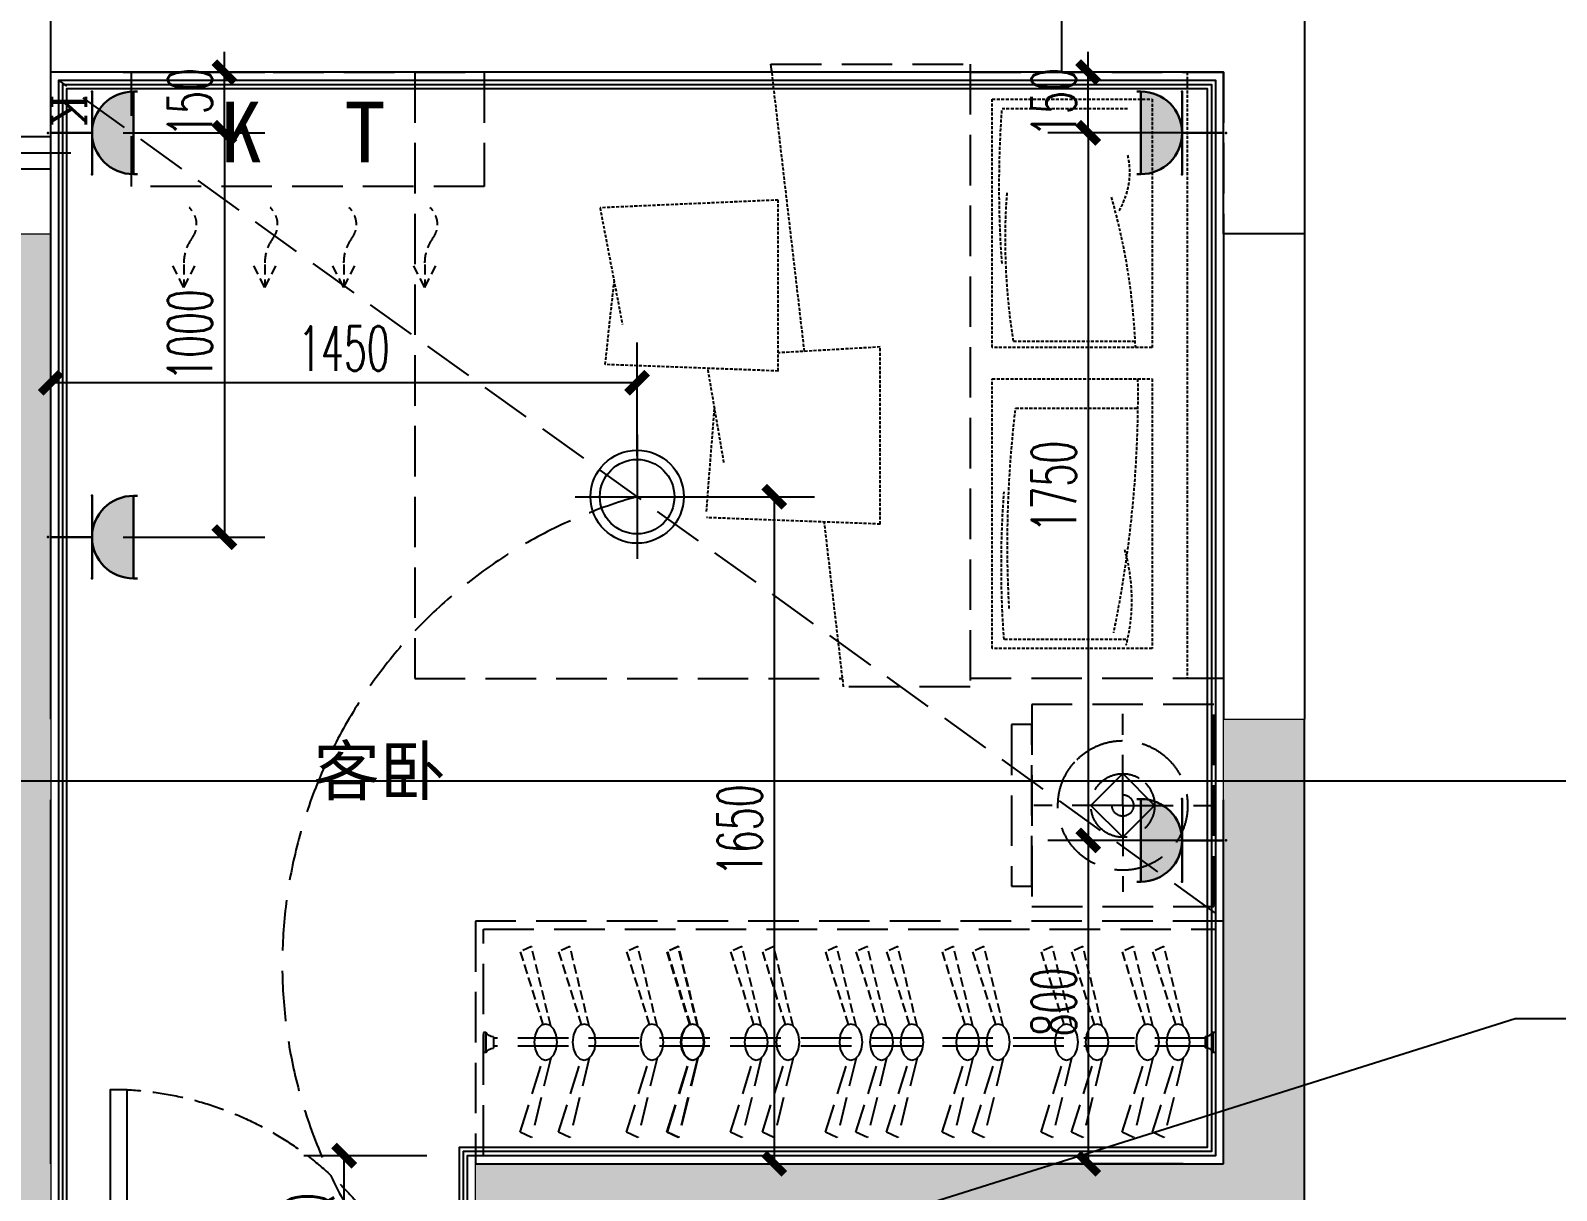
# Model space of a CAD drawing. Extents: x 184967 to 628822, y -100826 to 121332.
# Drawn here: x 402956 to 406729, y 41908 to 44777 of the extents above; entities that cross this region are included whole.
import ezdxf
from ezdxf.enums import TextEntityAlignment as Align

# ---------------------------------------------------------------- set-up
doc = ezdxf.new("R2010")
doc.units = 0
doc.header["$MEASUREMENT"] = 0
for name, pattern in [('__DASH', [0.35, 0.25, -0.1]), ('DASH', [0.35, 0.25, -0.1]), ('DASHED2', [0.375, 0.25, -0.125]), ('HIDDEN', [0.375, 0.25, -0.125])]:
    doc.linetypes.add(name, pattern=pattern)
for name, color, linetype in [('0-固定家具到顶', 55, 'Continuous'), ('0-活动家具', 55, 'Continuous'), ('E-空调', 51, 'Continuous'), ('E-给水', 34, 'Continuous'), ('E02-灯具开关连线', 6, 'Continuous'), ('KP12.00 Level 23 Keyplan$0$IFF-FURN-DETAIL', 250, 'Continuous'), ('KT', 8, 'DASH'), ('P11-平面门扇', 47, 'Continuous'), ('P13-文字说明', 52, 'Continuous'), ('T-灯具尺寸', 55, 'Continuous'), ('T03-天花造型', 30, 'Continuous'), ('T05-天花灯具', 51, 'Continuous'), ('WALL', 145, 'Continuous'), ('WINDOW', 141, 'Continuous'), ('栏杆', 4, 'Continuous'), ('看线', 67, 'Continuous')]:
    doc.layers.add(name, color=color, linetype=linetype)
for name, color, linetype, lineweight in [('4#6#-col-2F~31F$0$COLU', 7, 'Continuous', 0), ('4#6#-col-2F~31F$0$COLU_HATCH', 251, 'Continuous', 0), ('E-插座', 60, 'Continuous', 30)]:
    doc.layers.add(name, color=color, linetype=linetype, lineweight=lineweight)
doc.styles.add('_TCH_LABEL', font='COMPLEX', dxfattribs={"bigfont": 'GBCBIG'})
doc.styles.get("Standard").update_dxf_attribs({"font": 'gbenor.shx', "bigfont": 'gbcbig.shx'})
doc.styles.add('尺寸标注', font='txt.shx', dxfattribs={"width": 0.6, "height": 110})
doc.styles.add('文字标注', font='')
doc.styles.get('文字标注').set_extended_font_data('SimSun')
doc.dimstyles.new('1-50', dxfattribs={"dimscale": 50, "dimtxt": 110, "dimasz": 1, "dimexe": 2, "dimexo": 2, "dimgap": 0.6, "dimtad": 1, "dimdec": 0, "dimrnd": 5, "dimtxsty": '尺寸标注', "dimblk": 'ARCHTICK', "dimcen": 2.5, "dimclrd": 251, "dimclre": 251, "dimclrt": 50, "dimadec": 0, "dimazin": 0, "dimtfac": 1, "dimtdec": 0, "dimtix": 1, "dimtmove": 2, "dimatfit": 3, "dimldrblk": 'DOT', "dimfxl": 1, "dimarcsym": 0})
doc.dimstyles.new('标注', dxfattribs={"dimtxt": 2.5, "dimasz": 1.5, "dimexe": 1.25, "dimexo": 0.625, "dimgap": 0, "dimtad": 1, "dimdsep": 46, "dimtxsty": 'Standard', "dimblk": 'z', "dimcen": 2.5, "dimadec": 0, "dimazin": 0, "dimtm": 1e-09, "dimtfac": 1, "dimtmove": 0, "dimatfit": 3, "dimldrblk": 'z', "dimfxl": 1, "dimarcsym": 0})

# ---------------------------------------------------------------- blocks, each defined once
blk = doc.blocks.new('*U913')
h = blk.add_hatch(color=256)
edge = h.paths.add_edge_path()
edge.add_ellipse((117.692261023738, 211.010664521014), major_axis=(72.28993609263809, 72.2899360926381), ratio=0.9999999999998557, start_angle=134.9999999999959, end_angle=224.9996776147957)
edge.add_line((117.6916857887234, 108.7772564773466), (117.6928362587226, 108.7772564773466))
edge.add_ellipse((117.692261023738, 211.010664521014), major_axis=(72.28993609263809, 72.2899360926381), ratio=0.9999999999998557, start_angle=225.000322385196, end_angle=314.9999999999959)
edge.add_line((219.9256690690237, 211.010664521014), (15.45885297845223, 211.010664521014))
for p, q in [((15.45885297687346, 221.2340053252292), (15.45885297687346, 211.010664521014)), ((219.9256690706025, 211.010664521014), (15.45885297687346, 211.010664521014)), ((219.9256690706025, 221.2340053252292), (219.9256690706025, 211.010664521014)), ((15.45885297687346, 108.7772564773466), (219.9256690706025, 108.7772564773466)), ((117.692261023738, 108.7772564773466), (117.692261023738, 6.543848433653466))]:
    blk.add_line(p, q)
at = {"extrusion": (0, 0, -1)}
blk.add_ellipse((117.692261023738, 211.010664521014), major_axis=(72.28993609263809, 72.2899360926381), ratio=0.9999999999998557, start_param=0.7853981633975202, end_param=3.926990816987313, dxfattribs=at)
for p in [(15.45885297687346, 108.7772564773466), (219.9256690706025, 108.7772564773466), (117.692261023738, 0.0002235690571978921)]:
    blk.add_point(p)
at = {"style": '_TCH_LABEL', "text_generation_flag": 4}
blk.add_text('P', height=0.004089336318310933, dxfattribs=at).set_placement((117.6802636327775, 0.004073607324016848))
at = {"style": '_TCH_LABEL'}
blk.add_attdef('B', text='', height=84.06593068615378, dxfattribs=at).set_placement((174.5899560559046, 51.23559392852962), align=Align.MIDDLE)
blk = doc.blocks.new('_ArchTick')
at = {"color": 0, "linetype": 'ByBlock', "const_width": 0.4}
blk.add_lwpolyline([(-0.5, -0.5), (0.5, 0.5)], dxfattribs=at)
blk = doc.blocks.new('*D939')
at = {"layer": 'Defpoints', "color": 0, "transparency": 16777216}
for p in [(403005.5467530283, 44673.7328030505), (403434.8583970947, 44673.7328030505), (403005.5467530283, 44523.7328030505)]:
    blk.add_point(p, dxfattribs=at)
at = {"layer": 'E-插座', "color": 251, "lineweight": -2, "transparency": 16777216}
for p, q in [((403434.8583970947, 44673.7328030505), (403434.8583970947, 44723.7328030505)), ((403184.8583970947, 44673.7328030505), (403534.8583970947, 44673.7328030505)), ((403434.8583970947, 44523.7328030505), (403434.8583970947, 44673.7328030505)), ((403184.8583970947, 44523.7328030505), (403534.8583970947, 44523.7328030505)), ((403434.8583970947, 44523.7328030505), (403434.8583970947, 44473.7328030505))]:
    blk.add_line(p, q, dxfattribs=at)
at = {"layer": 'E-插座', "color": 251, "lineweight": -2, "transparency": 16777216, "xscale": 50, "yscale": 50, "zscale": 50}
for p, rotation in [((403434.8583970947, 44673.7328030505), 270), ((403434.8583970947, 44523.7328030505), 90)]:
    blk.add_blockref('_ArchTick', p, dxfattribs=dict(at, rotation=rotation))
at = {"layer": 'E-插座', "color": 50, "transparency": 16777216, "insert": (403349.8583970946, 44598.73280305038), "char_height": 110, "attachment_point": 5, "rotation": 90, "style": '尺寸标注'}
blk.add_mtext('150', dxfattribs=at)
blk = doc.blocks.new('_Dot')
at = {"color": 0, "linetype": 'ByBlock', "lineweight": -2}
blk.add_line((-0.5, 0), (-1, 0), dxfattribs=at)
at = {"color": 0, "linetype": 'ByBlock', "const_width": 0.5}
blk.add_lwpolyline([(-0.25, 0, 1), (0.25, 0, 1)], format="xyb", close=True, dxfattribs=at)
blk = doc.blocks.new('*D940')
at = {"layer": 'Defpoints', "color": 0, "transparency": 16777216}
for p in [(405570.9767092114, 44673.73280305036), (405905.5468539095, 44673.73280305036), (405905.5468539095, 44523.73280305036)]:
    blk.add_point(p, dxfattribs=at)
at = {"layer": 'E-插座', "color": 251, "lineweight": -2, "transparency": 16777216}
for p, q in [((405570.9767092114, 44673.73280305036), (405570.9767092114, 44723.73280305036)), ((405805.5468539095, 44673.73280305036), (405470.9767092114, 44673.73280305036)), ((405570.9767092114, 44523.73280305036), (405570.9767092114, 44673.73280305036)), ((405805.5468539095, 44523.73280305036), (405470.9767092114, 44523.73280305036)), ((405570.9767092114, 44523.73280305036), (405570.9767092114, 44473.73280305036))]:
    blk.add_line(p, q, dxfattribs=at)
at = {"layer": 'E-插座', "color": 251, "lineweight": -2, "transparency": 16777216, "xscale": 50, "yscale": 50, "zscale": 50}
for p, rotation in [((405570.9767092114, 44673.73280305036), 270), ((405570.9767092114, 44523.73280305036), 90)]:
    blk.add_blockref('_ArchTick', p, dxfattribs=dict(at, rotation=rotation))
at = {"layer": 'E-插座', "color": 50, "transparency": 16777216, "insert": (405485.9767092113, 44598.73280305024), "char_height": 110, "attachment_point": 5, "rotation": 90, "style": '尺寸标注'}
blk.add_mtext('150', dxfattribs=at)
blk = doc.blocks.new('*D941')
at = {"layer": 'Defpoints', "color": 0, "transparency": 16777216}
for p in [(405905.5468539095, 44523.73280305036), (405570.9767092114, 42773.73280165921), (405905.5467530283, 42773.73280165921)]:
    blk.add_point(p, dxfattribs=at)
at = {"layer": 'E-插座', "color": 251, "lineweight": -2, "transparency": 16777216}
for p, q in [((405805.5468539095, 44523.73280305036), (405470.9767092114, 44523.73280305036)), ((405570.9767092114, 44523.73280305036), (405570.9767092114, 42773.73280165921)), ((405805.5467530283, 42773.73280165921), (405470.9767092114, 42773.73280165921))]:
    blk.add_line(p, q, dxfattribs=at)
at = {"layer": 'E-插座', "color": 251, "lineweight": -2, "transparency": 16777216, "xscale": 50, "yscale": 50, "zscale": 50}
for p, rotation in [((405570.9767092114, 44523.73280305036), 90), ((405570.9767092114, 42773.73280165921), 270)]:
    blk.add_blockref('_ArchTick', p, dxfattribs=dict(at, rotation=rotation))
at = {"layer": 'E-插座', "color": 50, "transparency": 16777216, "insert": (405485.9767092113, 43648.73280235467), "char_height": 110, "attachment_point": 5, "rotation": 90, "style": '尺寸标注'}
blk.add_mtext('1750', dxfattribs=at)
blk = doc.blocks.new('*D942')
at = {"layer": 'Defpoints', "color": 0, "transparency": 16777216}
for p in [(405905.5467530283, 42773.73280165921), (405570.9767092114, 41973.73281932778), (405905.5467606679, 41973.73281932778)]:
    blk.add_point(p, dxfattribs=at)
at = {"layer": 'E-插座', "color": 251, "lineweight": -2, "transparency": 16777216}
for p, q in [((405805.5467530283, 42773.73280165921), (405470.9767092114, 42773.73280165921)), ((405570.9767092114, 42773.73280165921), (405570.9767092114, 41973.73281932778)), ((405805.5467606679, 41973.73281932778), (405470.9767092114, 41973.73281932778))]:
    blk.add_line(p, q, dxfattribs=at)
at = {"layer": 'E-插座', "color": 251, "lineweight": -2, "transparency": 16777216, "xscale": 50, "yscale": 50, "zscale": 50}
for p, rotation in [((405570.9767092114, 42773.73280165921), 90), ((405570.9767092114, 41973.73281932778), 270)]:
    blk.add_blockref('_ArchTick', p, dxfattribs=dict(at, rotation=rotation))
at = {"layer": 'E-插座', "color": 50, "transparency": 16777216, "insert": (405485.9767092113, 42373.73281049338), "char_height": 110, "attachment_point": 5, "rotation": 90, "style": '尺寸标注'}
blk.add_mtext('800', dxfattribs=at)
blk = doc.blocks.new('*D943')
at = {"layer": 'Defpoints', "color": 0, "transparency": 16777216}
for p in [(403005.5467530283, 44523.7328030505), (402998.9591344887, 43523.7328030505), (403434.8583970947, 43523.7328030505)]:
    blk.add_point(p, dxfattribs=at)
at = {"layer": 'E-插座', "color": 251, "lineweight": -2, "transparency": 16777216}
for p, q in [((403184.8583970947, 44523.7328030505), (403534.8583970947, 44523.7328030505)), ((403434.8583970947, 44523.7328030505), (403434.8583970947, 43523.7328030505)), ((403184.8583970947, 43523.7328030505), (403534.8583970947, 43523.7328030505))]:
    blk.add_line(p, q, dxfattribs=at)
at = {"layer": 'E-插座', "color": 251, "lineweight": -2, "transparency": 16777216, "xscale": 50, "yscale": 50, "zscale": 50}
for p, rotation in [((403434.8583970947, 44523.7328030505), 90), ((403434.8583970947, 43523.7328030505), 270)]:
    blk.add_blockref('_ArchTick', p, dxfattribs=dict(at, rotation=rotation))
at = {"layer": 'E-插座', "color": 50, "transparency": 16777216, "insert": (403349.8583970946, 44023.73280305038), "char_height": 110, "attachment_point": 5, "rotation": 90, "style": '尺寸标注'}
blk.add_mtext('1000', dxfattribs=at)
blk = doc.blocks.new('z')
blk.add_line((0, 0), (-1, -1.0232e-12))
blk.add_lwpolyline([(-1.171243120491743, 1.173285600293843, 0.36, 0.21, 0), (0, 0, 0.21, 0.36, 0), (-1.17124312049778, -1.173285600307485, 0.36, 0.36, 0)], format="xyseb")
blk = doc.blocks.new('xidingdeng')
for p, q in [((0, 3.333333333332121), (0, -3.333333333332121)), ((-3.333333333321207, 0), (3.333333333335759, 0))]:
    blk.add_line(p, q)
blk.add_circle((0, 0), 2.499999999999503)
at = {"color": 8}
blk.add_circle((0, 0), 1.999999999999602, dxfattribs=at)
blk = doc.blocks.new('*D1000')
at = {"layer": 'Defpoints', "color": 0, "linetype": 'ByBlock', "transparency": 16777216}
for p in [(404455.5467516526, 43623.73281715784), (404455.5467674091, 41973.73282028304), (404794.5000000005, 41973.73282028304)]:
    blk.add_point(p, dxfattribs=at)
at = {"layer": 'T-灯具尺寸', "color": 251, "lineweight": -2, "transparency": 16777216}
for p, q in [((404555.5467516526, 43623.73281715784), (404894.5000000005, 43623.73281715784)), ((404794.5000000005, 43623.73281715784), (404794.5000000005, 41973.73282028304)), ((404555.5467674091, 41973.73282028304), (404894.5000000005, 41973.73282028304))]:
    blk.add_line(p, q, dxfattribs=at)
at = {"layer": 'T-灯具尺寸', "color": 251, "linetype": 'ByBlock', "lineweight": -2, "transparency": 16777216, "xscale": 50, "yscale": 50, "zscale": 50}
for p, rotation in [((404794.5000000005, 43623.73281715784), 90), ((404794.5000000005, 41973.73282028304), 270)]:
    blk.add_blockref('_ArchTick', p, dxfattribs=dict(at, rotation=rotation))
at = {"layer": 'T-灯具尺寸', "color": 50, "linetype": 'ByBlock', "transparency": 16777216, "insert": (404709.5000000003, 42798.73281872032), "char_height": 110, "attachment_point": 5, "rotation": 90, "style": '尺寸标注'}
blk.add_mtext('1650', dxfattribs=at)
blk = doc.blocks.new('*D1001')
at = {"layer": 'Defpoints', "color": 0, "linetype": 'ByBlock', "transparency": 16777216}
for p in [(403005.5467368205, 43905.50001480195), (403005.5467368205, 43623.73281711383), (404455.5467516523, 43623.73281715783)]:
    blk.add_point(p, dxfattribs=at)
at = {"layer": 'T-灯具尺寸', "color": 251, "lineweight": -2, "transparency": 16777216}
for p, q in [((403005.5467368205, 43723.73281711383), (403005.5467368205, 44005.50001480195)), ((404455.5467516523, 43723.73281715783), (404455.5467516523, 44005.50001480195)), ((404455.5467516523, 43905.50001480195), (403005.5467368205, 43905.50001480195))]:
    blk.add_line(p, q, dxfattribs=at)
at = {"layer": 'T-灯具尺寸', "color": 251, "linetype": 'ByBlock', "lineweight": -2, "transparency": 16777216, "xscale": 50, "yscale": 50, "zscale": 50, "rotation": 180}
blk.add_blockref('_ArchTick', (403005.5467368205, 43905.50001480195), dxfattribs=at)
at = {"layer": 'T-灯具尺寸', "color": 251, "linetype": 'ByBlock', "lineweight": -2, "transparency": 16777216, "xscale": 50, "yscale": 50, "zscale": 50}
blk.add_blockref('_ArchTick', (404455.5467516523, 43905.50001480195), dxfattribs=at)
at = {"layer": 'T-灯具尺寸', "color": 50, "linetype": 'ByBlock', "transparency": 16777216, "insert": (403730.5467442364, 43990.50001480195), "char_height": 110, "attachment_point": 5, "style": '尺寸标注'}
blk.add_mtext('1450', dxfattribs=at)
blk = doc.blocks.new('*D1038')
at = {"layer": 'Defpoints', "color": 0, "linetype": 'ByBlock', "transparency": 16777216}
for p in [(403731.0000000005, 41993.7327868593), (404035.5467529167, 41993.7327868593), (404035.5467512427, 41693.73278830498)]:
    blk.add_point(p, dxfattribs=at)
at = {"layer": 'E02-灯具开关连线', "color": 251, "lineweight": -2, "transparency": 16777216}
for p, q in [((403935.5467529167, 41993.7327868593), (403631.0000000005, 41993.7327868593)), ((403731.0000000005, 41693.73278830498), (403731.0000000005, 41993.7327868593)), ((403935.5467512427, 41693.73278830498), (403631.0000000005, 41693.73278830498))]:
    blk.add_line(p, q, dxfattribs=at)
at = {"layer": 'E02-灯具开关连线', "color": 251, "linetype": 'ByBlock', "lineweight": -2, "transparency": 16777216, "xscale": 50, "yscale": 50, "zscale": 50}
for p, rotation in [((403731.0000000005, 41993.7327868593), 90), ((403731.0000000005, 41693.73278830498), 270)]:
    blk.add_blockref('_ArchTick', p, dxfattribs=dict(at, rotation=rotation))
at = {"layer": 'E02-灯具开关连线', "color": 50, "linetype": 'ByBlock', "transparency": 16777216, "insert": (403646.0000000003, 41843.73278758203), "char_height": 110, "attachment_point": 5, "rotation": 90, "style": '尺寸标注'}
blk.add_mtext('EQ', dxfattribs=at)
blk = doc.blocks.new('1500FDSGSDFG')
at = {"color": 250, "linetype": 'DASHED2', "ltscale": 30}
for p, q in [((367146.0247973225, 29154.04845890604), (367146.0247973225, 27654.04845890604)), ((367628.0803969745, 29087.19208832403), (367232.5427682074, 29087.19208832379)), ((367232.5427682074, 29087.19208832379), (367232.5427682074, 28472.89490501528)), ((367293.1826130832, 29063.60058932976), (367603.6411729465, 29063.60058932976)), ((367628.0803969745, 28472.89490501528), (367628.0803969745, 29087.19208832403)), ((368157.0284347844, 28837.86059188299), (368597.7100529385, 28818.6605918828)), ((368157.0284347847, 28414.96546596583), (368157.0284347844, 28837.86059188299)), ((368597.7100529385, 28818.6605918828), (368542.5100529385, 28530.25334583517)), ((368584.9100529389, 28431.05334583499), (368562.719151306, 28635.84121549703)), ((367232.5427682074, 28472.89490501504), (367628.0803969745, 28472.89490501528)), ((367575.1223680312, 28489.06222512425), (367273.9847392636, 28489.06222512425)), ((367904.936809951, 28474.3661681322), (368157.0284347847, 28459.89566997733)), ((367904.936809951, 28036.25439897846), (367904.936809951, 28474.3661681322)), ((368157.0284347847, 28414.96546596583), (368584.9100529389, 28431.05334583499)), ((368331.4246371217, 28418.18009117261), (368291.9572656756, 28188.20130258814)), ((367628.0803969745, 28395.71992477347), (367232.5427682065, 28395.71992477324)), ((367232.5427682065, 28395.71992477324), (367232.5427682072, 27728.19705411644)), ((367628.0803969745, 27728.19705411644), (367628.0803969745, 28395.71992477347)), ((367569.9776412482, 28322.92389334683), (367268.8400124806, 28322.9238933466)), ((368334.357265675, 28067.34227884855), (368314.8167248434, 28321.40477002287)), ((367904.936809951, 28036.25439897846), (368334.357265675, 28052.34227884855)), ((367297.3588173958, 27750.63096143995), (367598.4964461635, 27750.63096143995)), ((367232.5427682065, 27728.1970541162), (367628.0803969745, 27728.19705411644))]:
    blk.add_line(p, q, dxfattribs=at)
at = {"linetype": 'DASH', "ltscale": 500}
for points in [[(368172.648260656, 29154.11617522066), (368174.9712781245, 29174.04845890627), (367682.4932964082, 29174.04845890627), (367682.4932964082, 27634.04845890627), (367995.4912467411, 27634.04845890627)], [(367682.4932964082, 29154.04845890627), (367056.0247973677, 29154.04845890604), (367056.0247973679, 27654.04845890604), (367682.4932964082, 27654.04845890627)], [(368173.229289773, 29154.04845890627), (369056.0247972655, 29154.04845890651), (369056.0247972657, 27654.04845890651), (367998.0736932359, 27654.04845890627)]]:
    blk.add_lwpolyline(points, dxfattribs=at)
at = {"color": 250, "linetype": 'DASHED2', "ltscale": 30}
for points in [[(368092.1738735531, 28463.61843470336), (368174.9712781245, 29174.04845890627)], [(367995.4912467406, 27634.04845890627), (368042.9692170707, 28041.42566819574)]]:
    blk.add_lwpolyline(points, dxfattribs=at)
at = {"linetype": 'DASHED2', "ltscale": 30}
blk.add_lwpolyline([(367995.4912467406, 27634.04845890627), (367997.8255270427, 27654.07738155312)], dxfattribs=at)
at = {"color": 250, "linetype": 'DASHED2', "ltscale": 30}
for centre, major_axis, ratio, start_param, end_param in [((362919.4015444071, 28872.30032415197), (-4691.110260076588, 1.198168330670459e-09), 0.7537433610202756, 3.087463837923161, 3.195721469257728), ((369652.3703951953, 29182.7584473605), (2362.262002721814, 299.2971931478035), 0.2780037259654141, 3.04440129047532, 3.260412018115117), ((368679.4559317462, 28439.49525002289), (-228.78678593706, -1481.144356325135), 0.9367697489222372, 4.581762006279261, 4.83377155228928), ((366586.6674428501, 28716.35176801161), (-54.2232218883732, -1263.393610686159), 0.7971982754177469, 1.424215817619533, 1.717376835970119), ((368796.5294506333, 28199.76946762887), (-237.9725681578769, 2099.597091266456), 0.7190777569742254, 1.396320462281868, 1.696353867507483), ((364747.2075405198, 27984.8049246965), (-95.75431300125048, 2841.335353367894), 0.9999999999855705, 4.623445093008373, 4.797915954469197), ((365494.3941949672, 27933.30801087195), (5.255142683501085e-10, 2266.029989774985), 0.9315732325958896, 4.631685946096135, 4.79309201467374), ((368819.7416967979, 27831.56555425676), (-1536.265867721114, 23.32182197939743), 0.5434611248531196, -0.1430410313606401, 0.1430410313607702)]:
    blk.add_ellipse(centre, major_axis=major_axis, ratio=ratio, start_param=start_param, end_param=end_param, dxfattribs=at)
blk = doc.blocks.new('KP12.00 Level 23 Keyplan$0$HBA-Hanger')
at = {"color": 250, "linetype": 'DASH', "ltscale": 100}
blk.add_polyline3d([(-41.9496, 43.4272, 0), (-248.539, -6.68425, 0), (-234.963, -36.2244, 0), (-45.5965, 22.9304, 0)], dxfattribs=at)
at = {"color": 250, "linetype": 'DASH', "ltscale": 300}
blk.add_polyline3d([(-46.9451, 30.1133, 0), (-43.7782, 19.371, 0), (-33.1952, 8.819989999999999, 0), (-18.7283, 2.44564, 0), (0, 0, 0), (18.7283, 2.44564, 0), (33.1952, 8.819989999999999, 0), (43.7782, 19.371, 0), (46.9451, 30.1133, 0), (43.7782, 40.8557, 0), (33.1952, 51.4067, 0), (18.7283, 57.78100000000001, 0), (0, 60.2267, 0), (-18.7283, 57.78100000000001, 0), (-33.1952, 51.4067, 0), (-43.7782, 40.8557, 0)], close=True, dxfattribs=at)
blk.add_polyline3d([(41.9496, 43.4272, 0), (248.539, -6.68425, 0), (234.963, -36.2244, 0), (45.5965, 22.9304, 0)], dxfattribs=at)
blk = doc.blocks.new('KP12.00 Level 23 Keyplan$0$A$C09FB1370')
at = {"layer": 'KP12.00 Level 23 Keyplan$0$IFF-FURN-DETAIL'}
for p, q in [((-25, 14), (-25, -14)), ((-25, 14), (-25, -14)), ((-6, 25), (-6, -25)), ((-6, 25), (0, 25)), ((-6, 25), (0, 25)), ((-6, 25), (-6, -25)), ((0, 25), (0, -25)), ((-6, -25), (0, -25)), ((-6, -25), (0, -25))]:
    blk.add_line(p, q, dxfattribs=at)
for centre, start, end in [((-25.0201957081445, 35.9439744050615), 270.052731042177, 330.08443460519), ((-25.0201957081445, 35.9439744050615), 270.052731042177, 330.08443460519), ((-25.0201957081445, -35.9439744055271), 29.9155653948102, 89.94726895782351), ((-25.0201957081445, -35.9439744055271), 29.9155653948102, 89.94726895782351)]:
    blk.add_arc(centre, 21.9439836986288, start, end, dxfattribs=at)
blk = doc.blocks.new('A$C087C765B')
blk.add_lwpolyline([(764.1607779139304, 0.0004472729051485658), (804.1607779139304, 0.0004472733708098531), (804.1607779032202, 804.1615018498851), (764.1607779032202, 804.1615018498851)], close=True)
at = {"color": 250, "linetype": 'DASH', "ltscale": 300}
blk.add_arc((804.1607779139304, 0.0004472733708098531), 804.1610545765143, 90.00000000083378, 180, dxfattribs=at)
blk = doc.blocks.new('CTG')
at = {"color": 250, "linetype": 'DASH', "ltscale": 500}
for p, q in [((1599599.023498422, -1552240.778433566), (1599599.023498422, -1552020.182231938)), ((1599599.023498422, -1552162.066947831), (1599520.312012688, -1552240.778433566)), ((1599677.734984157, -1552240.778433566), (1599599.023498422, -1552162.066947831)), ((1599599.023498422, -1552240.778433566), (1599372.339264558, -1552240.778433566)), ((1599520.312012688, -1552240.778433566), (1599599.023498422, -1552319.489919301)), ((1599599.023498422, -1552240.778433566), (1599599.023498422, -1552460.658134645)), ((1599599.023498422, -1552319.489919301), (1599677.734984157, -1552240.778433566)), ((1599599.023498422, -1552240.778433566), (1599812.997915814, -1552240.778433566))]:
    blk.add_line(p, q, dxfattribs=at)
at = {"linetype": 'DASH', "ltscale": 500}
for points in [[(1599849.023498422, -1552465.778433566), (1599849.023498422, -1552015.778433566), (1599349.023498422, -1552015.778433566), (1599349.023498422, -1552465.778433566)], [(1599399.023498422, -1552465.778433566), (1599399.023498422, -1552515.778433566), (1599799.023498422, -1552515.778433566), (1599799.023498422, -1552465.778433566)]]:
    blk.add_lwpolyline(points, close=True, dxfattribs=at)
at = {"color": 250, "linetype": 'DASH', "ltscale": 500}
for major_axis, ratio, start_param, end_param in [((-113.3701593211881, -113.3701593211881), 0.9999999999993581, 3.141592653589664, 9.424777960769251), ((-55.65742532045987, 55.65742532045989), 0.9999999999969932, 4.71238898038482, 10.99557428756441), ((-26.4394873578456, -1.388866266762292), 0.9999999999757856, 4.701327179111829, 10.98451248629141)]:
    blk.add_ellipse((1599599.023498422, -1552240.778433566), major_axis=major_axis, ratio=ratio, start_param=start_param, end_param=end_param, dxfattribs=at)
blk = doc.blocks.new('A$C0EE42455')
at = {"color": 251, "linetype": 'HIDDEN', "ltscale": 100}
for p, q in [((147.264191789669, 652.0607627186691), (120.0874453488796, 598.309093523625)), ((147.264191789669, 652.0607627186691), (174.4409382091835, 598.3090935127984)), ((147.2641917782603, 594.7098103198805), (147.264191789669, 652.0607627186691)), ((347.5784628326364, 652.060762678826), (320.4017163918761, 598.3090934837819)), ((347.5784628212277, 594.7098102800373), (347.5784628326364, 652.060762678826)), ((347.5784628326364, 652.060762678826), (374.7552092521801, 598.3090934729553)), ((542.4852946383471, 652.0607626400597), (515.3085481975577, 598.3090934450156)), ((542.4852946269384, 594.709810241271), (542.4852946383471, 652.0607626400597)), ((542.4852946383471, 652.0607626400597), (569.6620410578616, 598.309093434189)), ((742.75074962707, 652.0607626002165), (715.5740031862806, 598.3090934051725)), ((742.7507496156613, 594.7098102014279), (742.75074962707, 652.0607626002165)), ((742.75074962707, 652.0607626002165), (769.9274960465846, 598.3090933943749))]:
    blk.add_line(p, q, dxfattribs=at)
at = {"linetype": 'DASH', "ltscale": 500}
blk.add_lwpolyline([(1.253149821422994e-05, 402.4567850621825), (872.0000125314982, 402.4567848887527), (872.0000124753278, 119.4567848887527), (1.247521140612662e-05, 119.4567850621825)], close=True, dxfattribs=at)
at = {"color": 251, "linetype": 'HIDDEN', "ltscale": 100}
for centre, radius, start, end in [((48.10442365001654, 590.0937517051352), 99.26715273634173, 324.4056122866276, 2.665293403535049), ((248.4186946930131, 590.0937516652921), 99.26715273634173, 324.4056122866276, 2.665293403535049), ((443.3255264986947, 590.0937516265258), 99.26715273634173, 324.4056122866276, 2.665293403535049), ((643.5909814873012, 590.0937515866826), 99.26715273634173, 324.4056122866276, 2.665293403535049), ((172.4955961538071, 495.9700320264092), 56.81734646199575, 140.2307047756092, 227.1069044172098), ((372.809867196891, 495.970031986566), 56.81734646199575, 140.2307047756092, 227.1069044172098), ((567.7166990024853, 495.9700319477997), 56.81734646199575, 140.2307047756092, 227.1069044172098), ((767.9821539912082, 495.9700319079566), 56.81734646199575, 140.2307047756092, 227.1069044172098)]:
    blk.add_arc(centre, radius, start, end, dxfattribs=at)
at = {"color": 251, "ltscale": 200, "insert": (652.2638040411111, 192.0861962859344), "char_height": 150, "attachment_point": 1, "rotation": 179.99999998860406, "style": '文字标注'}
blk.add_mtext('K  T', dxfattribs=at)
blk = doc.blocks.new('A$C66E365A4')
at = {"layer": '栏杆'}
for p, q in [((0, 0), (0, -350)), ((-40, -50), (-40, -300)), ((40, -50), (40, -300))]:
    blk.add_line(p, q, dxfattribs=at)

msp = doc.modelspace()

# ---------------------------------------------------------------- hatches: boundary and pattern name
at = {"layer": '4#6#-col-2F~31F$0$COLU_HATCH'}
for points in [[(402805.5467368068, 41373.73280110577), (402805.5467368417, 44273.73280423082), (403005.5467368008, 44273.73280423967), (403005.5467368948, 41173.73280455259), (402805.5467368035, 41173.73280455259), (402105.5467497252, 41173.73280455376), (402105.5467497252, 41373.73280455376)], [(404055.5467496795, 41973.7328016613), (405905.546719385, 41973.73280166386), (405905.5467191284, 43073.73280340171), (406105.5467193357, 43073.73280265665), (406105.5467221147, 41773.73280303081), (404055.5467496768, 41773.73280166829)]]:
    msp.add_hatch(color=252, dxfattribs=at).paths.add_polyline_path(points)

# ---------------------------------------------------------------- linework, layer by layer
at = {"layer": '0-活动家具', "color": 250, "linetype": '__DASH', "ltscale": 500}
for p, q in [((405860.5467530281, 42284.77549252054), (404100.5467496797, 42284.72575423039)), ((405860.5467530281, 42264.77549252054), (404100.5467496797, 42264.72575423037))]:
    msp.add_line(p, q, dxfattribs=at)
at = {"layer": '0-活动家具', "linetype": '__DASH', "ltscale": 500}
msp.add_lwpolyline([(405905.5467530281, 42573.73281932765), (404055.5467496795, 42573.73280166119), (404055.5467496795, 41973.7328016613), (405905.5467530281, 41973.73281932776)], close=True, dxfattribs=at)
at = {"layer": '0-活动家具', "color": 250, "linetype": '__DASH', "ltscale": 500}
msp.add_lwpolyline([(404075.5467496797, 42553.73280166139), (405885.5467530281, 42553.73281932785), (405885.5467530281, 41993.73281932776), (404075.5467496797, 41993.7328016613)], close=True, dxfattribs=at)
at = {"layer": '4#6#-col-2F~31F$0$COLU', "color": 6}
msp.add_lwpolyline([(402805.5467368068, 41373.73280110577), (402805.5467368417, 44273.73280423082), (403005.5467368008, 44273.73280423967), (403005.5467368948, 41173.73280455259), (402805.5467368035, 41173.73280455259), (402105.5467497252, 41173.73280455376), (402105.5467497252, 41373.73280455376), (402805.5467373786, 41373.73280110577)], dxfattribs=at)
msp.add_lwpolyline([(404055.5467496795, 41973.7328016613), (405905.546719385, 41973.73280166386), (405905.5467191284, 43073.73280340171), (406105.5467193357, 43073.73280265665), (406105.5467221147, 41773.73280303081), (404055.5467496768, 41773.73280166829)], close=True, dxfattribs=at)
at = {"layer": 'E02-灯具开关连线', "color": 6, "linetype": 'DASH', "ltscale": 500}
msp.add_arc((404779.6879539504, 42466.70849169165), 1201.570946820728, 105.6502545371172, 220.7407105419935, dxfattribs=at)
at = {"layer": 'T-灯具尺寸', "color": 8, "linetype": 'DASH', "ltscale": 500}
msp.add_line((405885.5467502765, 42593.73281646322), (403025.5467530281, 44653.73281785243), dxfattribs=at)
at = {"layer": 'T03-天花造型', "color": 55, "linetype": 'ByBlock'}
for points in [[(403025.546736852, 41393.73281935453), (403025.546736852, 44653.73281785243), (405885.5468367398, 44653.73281785229), (405885.5467042054, 41993.73281646578), (404035.5467333918, 41993.73281646322), (404035.5467367403, 41393.73281935454)], [(403045.546736852, 41413.73281935453), (403045.546736852, 44633.73281785243), (405865.5468357433, 44633.73281785229), (405865.5467052019, 42013.73281646574), (404015.5467332802, 42013.73281646319), (404015.5467366288, 41413.73281935455)]]:
    msp.add_lwpolyline(points, close=True, dxfattribs=at)
at = {"layer": 'T03-天花造型', "color": 8, "linetype": 'ByBlock'}
msp.add_lwpolyline([(403035.546736852, 41403.73281935453), (403035.546736852, 44643.73281785243), (405875.5468362416, 44643.73281785229), (405875.5467047037, 42003.73281646576), (404025.546733336, 42003.73281646321), (404025.5467366846, 41403.73281935454)], close=True, dxfattribs=at)
at = {"layer": 'WALL'}
for p, q in [((403005.5467530281, 43073.73281932776), (403005.5467530281, 44873.73281932776)), ((406105.5467530281, 41873.73281932776), (406105.5467530281, 43073.73281932776)), ((403005.5467530281, 41973.73281932776), (403005.5467530281, 42873.73281932776)), ((405905.5467530281, 41973.73281932776), (405905.5467530281, 42873.73281932776)), ((404055.5467530281, 41973.73281932776), (405905.5467530281, 41973.73281932776))]:
    msp.add_line(p, q, dxfattribs=at)
msp.add_lwpolyline([(406105.5468539141, 44873.73280305034), (406105.5468539141, 44273.73280305034), (405905.5468539039, 44273.7328030522), (405905.5468539125, 44673.73280305034), (405505.5468539125, 44673.73280305034), (405505.5468539127, 44873.7328030522), (406105.5468539141, 44873.73280304219)], dxfattribs=at)
at = {"layer": 'WINDOW'}
msp.add_line((405505.5468539125, 44673.73280305049), (403005.5467530281, 44673.73280305049), dxfattribs=at)
at = {"layer": '看线'}
for points in [[(405905.5468539039, 44273.73280305319), (405905.5468538836, 43073.73280297426)], [(406105.5468539041, 44273.73280305034), (406105.5468538836, 43073.73280296932)]]:
    msp.add_lwpolyline(points, dxfattribs=at)

# ---------------------------------------------------------------- block references
at = {"layer": '0-固定家具到顶', "color": 250, "xscale": -1}
msp.add_blockref('KP12.00 Level 23 Keyplan$0$A$C09FB1370', (404075.5467496797, 42273.73280166133), dxfattribs=at)
at = {"layer": '0-固定家具到顶', "color": 250, "extrusion": (0, 0, -1), "xscale": -1, "zscale": -1}
msp.add_blockref('KP12.00 Level 23 Keyplan$0$A$C09FB1370', (-405885.5467530281, 42274.68833897961), dxfattribs=at)
at = {"layer": '0-活动家具', "linetype": '__DASH', "ltscale": 0.4, "xscale": -1}
msp.add_blockref('1500FDSGSDFG', (772961.5716512792, 15519.68434414431), dxfattribs=at)
at = {"layer": '0-活动家具', "linetype": '__DASH', "ltscale": 0.4, "rotation": 270}
msp.add_blockref('CTG', (1957897.262450567, 1642459.041392856), dxfattribs=at)
at = {"layer": '0-活动家具', "color": 250, "linetype": '__DASH', "ltscale": 500, "extrusion": (0, 0, -1), "xscale": -0.9500000001869238, "yscale": 0.9500000001869238, "zscale": -0.9500000001869238, "rotation": 89.99993133544916}
for p in [(-404200.7173818673, 42274.87815249013), (-404295.7173818673, 42274.87815249013), (-404463.7173818673, 42274.87815249013), (-404563.2213657454, 42274.87815249013), (-404564.6833480459, 42274.87815249013), (-404721.2277423842, 42274.87815249013), (-404799.7657600837, 42274.87815249013), (-404955.7085505846, 42274.87815249013), (-405031.1798797837, 42274.87815249106), (-405106.651208886, 42274.87815249106), (-405244.1463471847, 42274.87815249106), (-405319.617676287, 42274.87815249106), (-405488.7275252671, 42274.87815249106), (-405564.1988543694, 42274.87815249106), (-405689.2221282616, 42274.87815249106), (-405764.6934573639, 42274.87815249106)]:
    msp.add_blockref('KP12.00 Level 23 Keyplan$0$HBA-Hanger', p, dxfattribs=at)
at = {"layer": 'E-插座'}
ref = msp.add_blockref('*U913', (402998.9589109194, 44406.04054202675), dxfattribs=dict(at, xscale=-1, rotation=270))
ref.add_attrib('B', 'K', dxfattribs={"layer": '0', "height": 84.06593068615378, "rotation": 270, "style": '_TCH_LABEL'}).set_placement((403050.194504848, 44580.63049808267), align=Align.MIDDLE)
at = {"layer": 'E-插座', "rotation": 89.99999999999999}
for p in [(405912.0907023461, 44406.0405420266), (405912.0906014618, 42656.04054063546)]:
    msp.add_blockref('*U913', p, dxfattribs=at)
at = {"layer": 'E-插座', "xscale": -1, "rotation": 270}
msp.add_blockref('*U913', (402998.9589109194, 43406.04054202675), dxfattribs=at)
at = {"layer": 'E-空调', "rotation": 180}
msp.add_blockref('A$C0EE42455', (404077.5467655035, 44793.18958793924), dxfattribs=at)
at = {"layer": 'KT', "color": 2, "extrusion": (0, 0, -1), "xscale": -1, "zscale": -1, "rotation": 90}
msp.add_blockref('A$C66E365A4', (-403055.5467530281, 44473.73280304429), dxfattribs=at)
at = {"layer": 'P11-平面门扇', "xscale": -1}
msp.add_blockref('A$C087C765B', (403957.6271088168, 41353.73235723999), dxfattribs=at)
at = {"layer": 'T05-天花灯具', "xscale": 46.07999946896734, "yscale": 46.07999946896734, "zscale": 46.07999946896734}
msp.add_blockref('xidingdeng', (404455.546751652, 43623.73278755393), dxfattribs=at)

# ---------------------------------------------------------------- texts
at = {"layer": 'P13-文字说明', "color": 52, "style": '文字标注'}
msp.add_text('客卧', height=119.9976000479991, dxfattribs=at).set_placement((403655.2200537763, 42885.40295229256, 1.59961798e-08))

# ---------------------------------------------------------------- dimensions: what is measured, and where the dimension line sits
at = {"layer": 'E-插座'}
for base, p1, p2, picture, middle in [((403434.8583970947, 44673.7328030505), (403005.5467530281, 44523.73280305049), (403005.5467530281, 44673.73280305049), '*D939', (403349.8583970946, 44598.73280305038)), ((405570.9767092114, 44673.73280305036), (405905.5468539093, 44523.73280305034), (405905.5468539093, 44673.73280305034), '*D940', (405485.9767092113, 44598.73280305024)), ((403434.8583970947, 43523.7328030505), (403005.5467530281, 44523.73280305049), (402998.9591344885, 43523.73280305049), '*D943', (403349.8583970946, 44023.73280305038)), ((405570.9767092114, 42773.73280165921), (405905.5468539093, 44523.73280305034), (405905.5467530281, 42773.73280165919), '*D941', (405485.9767092113, 43648.73280235467)), ((405570.9767092114, 41973.73281932778), (405905.5467530281, 42773.73280165919), (405905.5467606677, 41973.73281932776), '*D942', (405485.9767092113, 42373.73281049338))]:
    dim = msp.add_linear_dim(base=base, p1=p1, p2=p2, angle=90, dimstyle='1-50', override={"dimfxl": 5, "dimfxlon": 1}, dxfattribs=at)
    dim.commit()
    dim.dimension.update_dxf_attribs({"geometry": picture, "text_midpoint": middle})
at = {"layer": 'E02-灯具开关连线', "color": 1, "linetype": 'ByBlock'}
dim = msp.add_linear_dim(base=(403731.0000000005, 41993.7327868593), p1=(404035.5467512424, 41693.73278830497), p2=(404035.5467529165, 41993.73278685928), angle=270, text='EQ', dimstyle='1-50', override={"dimfxl": 5, "dimfxlon": 1}, dxfattribs=at)
dim.commit()
dim.dimension.update_dxf_attribs({"geometry": '*D1038', "text_midpoint": (403646.0000000003, 41843.73278758203)})
at = {"layer": 'T-灯具尺寸', "color": 1, "linetype": 'ByBlock'}
dim = msp.add_linear_dim(base=(403005.5467368205, 43905.50001480195), p1=(404455.5467516523, 43623.73281715783), p2=(403005.5467368205, 43623.73281711383), dimstyle='1-50', override={"dimfxl": 5, "dimfxlon": 1}, dxfattribs=at)
dim.commit()
dim.dimension.update_dxf_attribs({"geometry": '*D1001', "text_midpoint": (403730.5467442364, 43990.50001480195)})
dim = msp.add_linear_dim(base=(404794.5000000005, 41973.73282028304), p1=(404455.5467516523, 43623.73281715783), p2=(404455.5467674089, 41973.73282028302), angle=90, dimstyle='1-50', override={"dimfxl": 5, "dimfxlon": 1}, dxfattribs=at)
dim.commit()
dim.dimension.update_dxf_attribs({"geometry": '*D1000', "text_midpoint": (404709.5000000003, 42798.73281872032)})

# ---------------------------------------------------------------- leaders
at = {"layer": 'E-给水'}
for points in [[(402321.3117434073, 43592.73185080594, -6.894340875746146), (402803.0923421261, 45860.15086804604, -6.894340875746146), (404430.3765577453, 45860.15086804604, -6.894340875746146)], [(402644, 42921.15086804604, -6.894340875746146), (406627.0923421261, 42921.15086804604, -6.894340875746146), (408254.3765577453, 42921.15086804604, -6.894340875746146)], [(404405.1309138333, 41633.15598245743, -6.894340875746146), (406627.0923421261, 42333.15086804604, -6.894340875746146), (408254.3765577453, 42333.15086804604, -6.894340875746146)]]:
    msp.add_leader(points, dimstyle='标注', override={"dimscale": 75.00000238198226, "dimasz": 1}, dxfattribs=at)

doc.saveas('drawing.dxf')
